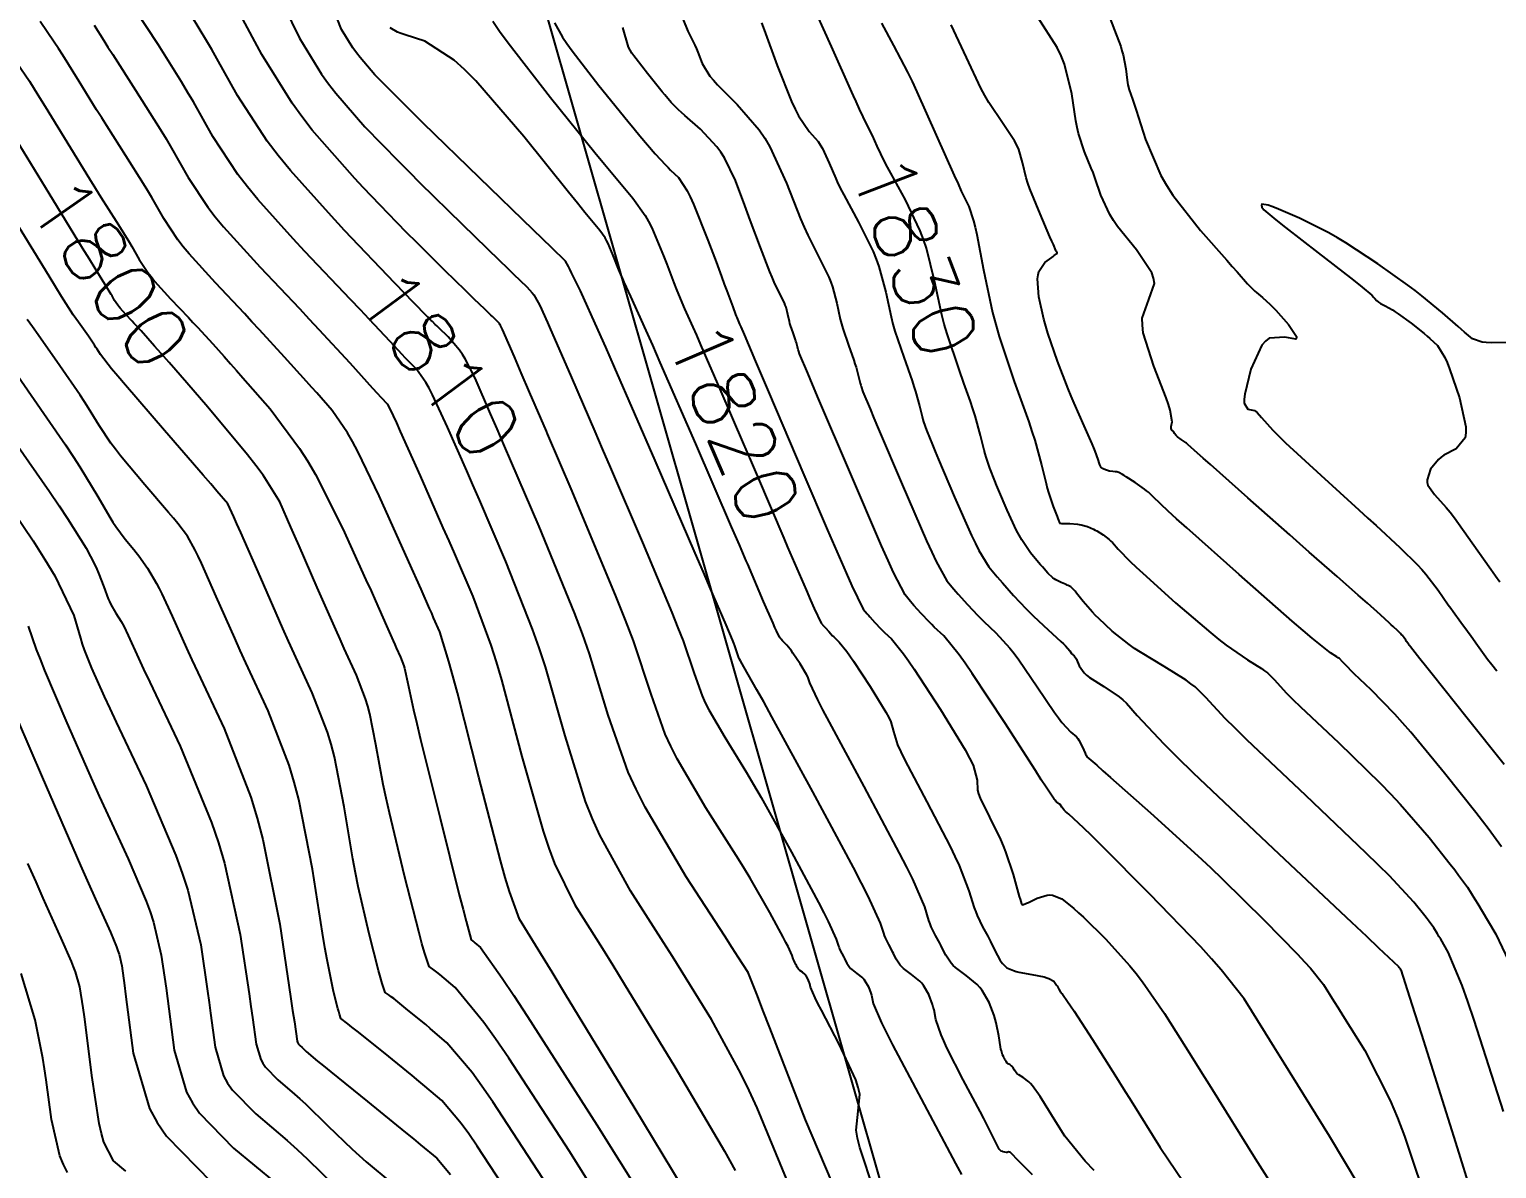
# Model space of a CAD drawing. Header units: metres. Extents: x 837117 to 838479, y 1189012 to 1191015.
# Drawn here: x 837875.6 to 837966.1, y 1189767.8 to 1189838.2 of the extents above; entities that cross this region are included whole.
import ezdxf

# ---------------------------------------------------------------- set-up
doc = ezdxf.new("R2010")
doc.units = ezdxf.units.M
doc.header["$LTSCALE"] = 0.3
for name, color, linetype in [('COTAS 10', 1, 'Continuous'), ('COTAS INT', 252, 'Continuous'), ('VIA1', 50, 'Continuous')]:
    doc.layers.add(name, color=color, linetype=linetype)
doc.styles.get("Standard").update_dxf_attribs({"font": 'simplex.shx'})

msp = doc.modelspace()

# ---------------------------------------------------------------- linework, layer by layer
at = {"layer": 'COTAS 10'}
for points in [[(837966.562, 1189771.339), (837964.743, 1189776.976), (837964.349, 1189778.131), (837964.003, 1189779.111), (837963.148, 1189781.185), (837962.679, 1189781.979), (837962.575, 1189782.152), (837962.484, 1189782.304), (837962.248, 1189782.684), (837961.962, 1189783.078), (837961.838, 1189783.239), (837961.696, 1189783.422), (837961.021, 1189784.274), (837959.512, 1189785.888), (837958.844, 1189786.553), (837958.067, 1189787.312), (837954.356, 1189790.84), (837950.719, 1189794.29), (837949.989, 1189794.999), (837949.379, 1189795.602), (837948.177, 1189796.893), (837947.529, 1189797.55), (837947.268, 1189797.753), (837946.972, 1189797.966), (837945.607, 1189798.811), (837944.147, 1189799.697), (837943.79, 1189799.936), (837943.453, 1189800.172), (837942.409, 1189800.999), (837941.581, 1189801.771), (837941.381, 1189801.973), (837941.193, 1189802.169), (837940.621, 1189802.832), (837940.204, 1189803.352), (837940.115, 1189803.458), (837940.037, 1189803.547), (837939.848, 1189803.731), (837939.687, 1189803.818), (837939.627, 1189803.845), (837939.559, 1189803.874), (837939.259, 1189803.992), (837938.924, 1189804.159), (837938.835, 1189804.219), (837938.747, 1189804.285), (837938.442, 1189804.574), (837938.099, 1189804.966), (837937.987, 1189805.098), (837937.867, 1189805.24), (837937.375, 1189805.835), (837936.823, 1189806.641), (837936.666, 1189806.916), (837936.507, 1189807.213), (837935.92, 1189808.473), (837935.393, 1189809.725), (837935.273, 1189810.017), (837935.163, 1189810.285), (837934.858, 1189811.055), (837934.628, 1189811.74), (837934.565, 1189811.954), (837934.504, 1189812.179), (837934.286, 1189813.08), (837933.952, 1189814.295), (837933.817, 1189814.719), (837933.664, 1189815.18), (837933.259, 1189816.312), (837932.955, 1189817.159), (837932.219, 1189819.35), (837932.048, 1189819.945), (837931.891, 1189820.534), (837931.444, 1189822.62), (837930.954, 1189824.637), (837930.769, 1189825.183), (837930.564, 1189825.723), (837929.649, 1189827.629), (837928.741, 1189829.276), (837928.54, 1189829.653), (837928.361, 1189829.996), (837927.899, 1189830.947), (837927.607, 1189831.596), (837927.536, 1189831.747), (837927.468, 1189831.887), (837927.258, 1189832.288), (837926.814, 1189833.222), (837926.599, 1189833.697), (837926.443, 1189834.047), (837926.344, 1189834.266), (837925.092, 1189837.101), (837923.699, 1189840.153)], [(837925.94, 1189765.022), (837923.477, 1189770.816), (837921.278, 1189776.51), (837920.855, 1189777.603), (837920.512, 1189778.486), (837919.943, 1189779.927), (837919.33, 1189780.877), (837918.958, 1189781.449), (837918.5, 1189782.156), (837916.116, 1189785.829), (837913.58, 1189790.129), (837913.026, 1189791.231), (837912.536, 1189792.295), (837911.299, 1189795.819), (837910.148, 1189799.597), (837909.712, 1189800.822), (837909.225, 1189802.123), (837907.043, 1189807.468), (837905.299, 1189811.518), (837904.907, 1189812.428), (837904.45, 1189813.488), (837904.05, 1189814.411), (837903.091, 1189816.611), (837902.484, 1189817.801), (837902.307, 1189818.087), (837902.125, 1189818.354), (837901.436, 1189819.164), (837900.85, 1189819.727), (837900.733, 1189819.839), (837900.637, 1189819.932), (837900.453, 1189820.108), (837900.373, 1189820.185), (837900.342, 1189820.214), (837900.307, 1189820.248), (837900.15, 1189820.4), (837899.256, 1189821.324), (837898.757, 1189821.844), (837898.148, 1189822.479), (837895.041, 1189825.725), (837894.049, 1189826.829), (837891.702, 1189829.434), (837890.947, 1189830.36), (837890.266, 1189831.242), (837888.42, 1189834.065), (837887.156, 1189836.362), (837886.842, 1189836.913), (837886.543, 1189837.428), (837885.596, 1189838.979)], [(837904.183, 1189838.651), (837904.608, 1189838.038), (837905.124, 1189837.328), (837907.747, 1189833.95), (837910.484, 1189830.553), (837911.072, 1189829.831), (837911.587, 1189829.204), (837912.836, 1189827.728), (837913.593, 1189826.66), (837913.799, 1189826.291), (837914.003, 1189825.889), (837914.724, 1189824.17), (837914.917, 1189823.659), (837915.354, 1189822.496), (837915.5, 1189822.123), (837915.634, 1189821.788), (837916.015, 1189820.905), (837916.533, 1189819.761), (837916.754, 1189819.262), (837917.007, 1189818.684), (837918.2, 1189815.939), (837919.662, 1189812.545), (837920.085, 1189811.558), (837920.516, 1189810.551), (837922.14, 1189806.744), (837922.38, 1189806.187), (837923.515, 1189803.542), (837923.789, 1189802.916), (837924.017, 1189802.404), (837924.457, 1189801.497), (837924.612, 1189801.312), (837924.66, 1189801.256), (837924.712, 1189801.197), (837924.917, 1189800.966), (837925.151, 1189800.718), (837925.22, 1189800.648), (837925.291, 1189800.579), (837925.562, 1189800.326), (837926.028, 1189799.748), (837926.221, 1189799.474), (837926.443, 1189799.151), (837927.478, 1189797.571), (837928.439, 1189795.989), (837928.614, 1189795.664), (837928.75, 1189795.388), (837928.911, 1189794.801), (837929.167, 1189793.973), (837929.363, 1189793.545), (837929.612, 1189793.031), (837930.965, 1189790.458), (837932.4, 1189787.71), (837932.702, 1189787.086), (837932.963, 1189786.52), (837933.562, 1189784.971), (837933.892, 1189783.923), (837933.984, 1189783.673), (837934.075, 1189783.441), (837934.406, 1189782.751), (837934.728, 1189782.169), (837934.814, 1189782.005), (837934.898, 1189781.84), (837935.191, 1189781.234), (837935.474, 1189780.704), (837935.553, 1189780.587), (837935.631, 1189780.483), (837935.916, 1189780.215), (837936.324, 1189780.039), (837936.481, 1189779.993), (837936.657, 1189779.949), (837937.449, 1189779.797), (837938.214, 1189779.646), (837938.373, 1189779.602), (837938.508, 1189779.557), (837938.803, 1189779.385), (837938.938, 1189779.201), (837938.973, 1189779.148), (837939.006, 1189779.094), (837939.117, 1189778.89), (837939.212, 1189778.716), (837939.236, 1189778.681), (837939.259, 1189778.65), (837939.334, 1189778.586), (837939.659, 1189778.139), (837939.84, 1189777.867), (837940.061, 1189777.531), (837941.186, 1189775.784), (837942.668, 1189773.445), (837943.113, 1189772.736), (837943.573, 1189772.001), (837945.36, 1189769.122), (837947.311, 1189766.266)], [(837912.591, 1189762.986), (837908.932, 1189768.858), (837905.174, 1189774.632), (837904.358, 1189775.819), (837903.639, 1189776.828), (837901.855, 1189778.987), (837900.912, 1189779.792), (837900.723, 1189779.948), (837900.566, 1189780.075), (837900.258, 1189780.291), (837899.963, 1189781.164), (837899.813, 1189781.705), (837899.633, 1189782.376), (837898.738, 1189785.88), (837897.804, 1189789.773), (837897.599, 1189790.689), (837897.419, 1189791.535), (837896.963, 1189794.006), (837896.596, 1189795.888), (837896.471, 1189796.362), (837896.337, 1189796.816), (837895.768, 1189798.288), (837895.013, 1189799.933), (837894.76, 1189800.496), (837894.489, 1189801.106), (837893.353, 1189803.697), (837892.232, 1189806.268), (837891.97, 1189806.865), (837891.728, 1189807.412), (837891.032, 1189808.973), (837890.013, 1189810.622), (837889.568, 1189811.224), (837889.053, 1189811.89), (837886.606, 1189814.82), (837885.294, 1189816.328), (837884.205, 1189817.578), (837883.719, 1189818.135), (837883.31, 1189818.602), (837882.481, 1189819.544), (837882.14, 1189819.915), (837882.04, 1189820.022), (837881.937, 1189820.132), (837881.545, 1189820.545), (837881.19, 1189820.938), (837881.11, 1189821.036), (837881.039, 1189821.127), (837880.848, 1189821.417), (837880.686, 1189821.702), (837880.632, 1189821.792), (837880.575, 1189821.886), (837880.336, 1189822.265), (837879.636, 1189823.394), (837879.288, 1189823.962), (837878.872, 1189824.641), (837876.815, 1189828.013), (837874.779, 1189831.346)], [(837967.207, 1189818.826), (837965.792, 1189818.8), (837965.493, 1189818.819), (837965.234, 1189818.849), (837964.636, 1189819.053), (837964.15, 1189819.466), (837963.962, 1189819.628), (837963.752, 1189819.811), (837962.799, 1189820.643), (837961.517, 1189821.697), (837961.098, 1189822.02), (837960.651, 1189822.356), (837958.808, 1189823.683), (837956.835, 1189824.974), (837956.306, 1189825.288), (837955.785, 1189825.583), (837953.967, 1189826.493), (837952.533, 1189827.105), (837952.255, 1189827.214), (837952.028, 1189827.295), (837951.637, 1189827.367), (837951.624, 1189827.25), (837951.635, 1189827.211), (837951.653, 1189827.171), (837951.774, 1189827.004), (837952.386, 1189826.488), (837952.714, 1189826.227), (837953.111, 1189825.915), (837955.118, 1189824.36), (837957.12, 1189822.81), (837957.513, 1189822.501), (837957.837, 1189822.243), (837958.427, 1189821.747), (837958.554, 1189821.601), (837958.586, 1189821.564), (837958.616, 1189821.528), (837958.713, 1189821.413), (837958.85, 1189821.3), (837958.905, 1189821.265), (837958.968, 1189821.229), (837959.259, 1189821.088), (837959.709, 1189820.831), (837959.873, 1189820.722), (837960.054, 1189820.597), (837960.849, 1189820.007), (837961.653, 1189819.371), (837961.839, 1189819.217), (837962.009, 1189819.072), (837962.492, 1189818.626), (837962.931, 1189817.898), (837963.074, 1189817.575), (837963.225, 1189817.199), (837963.846, 1189815.403), (837964.227, 1189813.619), (837964.228, 1189813.251), (837964.183, 1189812.937), (837963.64, 1189812.259), (837962.884, 1189811.869), (837962.705, 1189811.737), (837962.539, 1189811.595), (837962.049, 1189810.994), (837961.841, 1189810.348), (837961.853, 1189810.177), (837961.894, 1189810.01), (837962.297, 1189809.433), (837963.019, 1189808.638), (837963.263, 1189808.333), (837963.526, 1189807.991), (837964.633, 1189806.452), (837965.776, 1189804.818), (837966.061, 1189804.417), (837966.333, 1189804.039)], [(837872.183, 1189811.94), (837875.822, 1189806.57), (837876.549, 1189805.417), (837877.156, 1189804.407), (837878.335, 1189801.966), (837878.737, 1189800.554), (837878.853, 1189800.194), (837878.971, 1189799.847), (837879.415, 1189798.706), (837880.211, 1189796.953), (837880.55, 1189796.222), (837880.941, 1189795.383), (837882.785, 1189791.464), (837884.63, 1189787.147), (837885.021, 1189786.057), (837885.362, 1189785.013), (837886.162, 1189781.624), (837886.58, 1189778.776), (837886.679, 1189778.073), (837886.772, 1189777.406), (837887.048, 1189775.31), (837887.573, 1189773.55), (837887.822, 1189773.096), (837888.116, 1189772.657), (837889.554, 1189771.192), (837891.493, 1189769.544), (837892.104, 1189768.989), (837892.746, 1189768.391), (837895.33, 1189765.877)]]:
    msp.add_lwpolyline(points, dxfattribs=at)
at = {"layer": 'COTAS INT'}
for points in [[(837915.565, 1189839.66), (837916.228, 1189838.034), (837916.645, 1189837.169), (837916.745, 1189836.949), (837916.837, 1189836.738), (837917.114, 1189836.047), (837917.585, 1189835.271), (837917.8, 1189835.007), (837918.053, 1189834.721), (837919.272, 1189833.509), (837920.625, 1189831.944), (837920.962, 1189831.435), (837921.283, 1189830.893), (837922.306, 1189828.663), (837923.175, 1189826.463), (837923.399, 1189825.94), (837923.616, 1189825.454), (837924.338, 1189824.011), (837924.913, 1189822.856), (837925.037, 1189822.552), (837925.146, 1189822.255), (837925.413, 1189821.239), (837925.625, 1189820.253), (837925.699, 1189819.974), (837925.78, 1189819.693), (837926.128, 1189818.656), (837926.463, 1189817.72), (837926.535, 1189817.502), (837926.599, 1189817.302), (837926.757, 1189816.727), (837926.86, 1189816.301), (837926.889, 1189816.194), (837926.919, 1189816.093), (837927.027, 1189815.769), (837927.466, 1189814.714), (837927.703, 1189814.152), (837927.99, 1189813.473), (837929.446, 1189810.045), (837930.954, 1189806.582), (837931.274, 1189805.882), (837931.553, 1189805.293), (837932.208, 1189804.099), (837932.632, 1189803.594), (837932.766, 1189803.44), (837932.906, 1189803.279), (837933.469, 1189802.645), (837934.11, 1189801.966), (837934.299, 1189801.776), (837934.493, 1189801.586), (837935.235, 1189800.892), (837936.097, 1189799.955), (837936.367, 1189799.612), (837936.651, 1189799.232), (837937.788, 1189797.557), (837938.85, 1189795.965), (837939.086, 1189795.638), (837939.297, 1189795.361), (837939.849, 1189794.77), (837940.199, 1189794.464), (837940.281, 1189794.366), (837940.358, 1189794.262), (837940.584, 1189793.84), (837940.738, 1189793.469), (837940.769, 1189793.398), (837940.795, 1189793.341), (837940.847, 1189793.247), (837941.461, 1189792.713), (837941.84, 1189792.378), (837942.311, 1189791.962), (837944.767, 1189789.782), (837947.701, 1189787.118), (837948.472, 1189786.397), (837949.225, 1189785.682), (837951.797, 1189783.161), (837953.852, 1189781.044), (837954.279, 1189780.585), (837954.645, 1189780.18), (837955.457, 1189779.177), (837956.096, 1189778.161), (837956.353, 1189777.748), (837956.645, 1189777.277), (837957.991, 1189775.103), (837959.572, 1189772.009), (837960.012, 1189770.959), (837960.453, 1189769.825), (837962.057, 1189765.032)], [(837922.312, 1189767.192), (837920.5, 1189771.556), (837919.998, 1189772.646), (837919.496, 1189773.685), (837917.682, 1189777.012), (837915.811, 1189780.052), (837915.273, 1189780.91), (837914.727, 1189781.776), (837912.685, 1189784.96), (837910.789, 1189788.395), (837910.335, 1189789.418), (837909.912, 1189790.473), (837908.642, 1189794.543), (837907.433, 1189798.792), (837907.048, 1189799.961), (837906.643, 1189801.125), (837904.998, 1189805.3), (837903.36, 1189809.098), (837903.033, 1189809.853), (837902.958, 1189810.025), (837902.578, 1189810.898), (837901.393, 1189813.6), (837900.466, 1189815.577), (837900.249, 1189815.992), (837900.049, 1189816.351), (837899.471, 1189817.17), (837898.94, 1189817.703), (837898.769, 1189817.881), (837898.588, 1189818.072), (837897.852, 1189818.871), (837896.555, 1189820.263), (837896.022, 1189820.827), (837895.412, 1189821.47), (837892.581, 1189824.439), (837891.87, 1189825.227), (837889.688, 1189827.642), (837889.04, 1189828.432), (837888.458, 1189829.181), (837886.905, 1189831.535), (837885.706, 1189833.672), (837885.346, 1189834.283), (837884.974, 1189834.902), (837883.529, 1189837.211), (837882.092, 1189839.407)], [(837927.725, 1189766.442), (837926.832, 1189769.12), (837926.7, 1189769.69), (837926.618, 1189770.185), (837926.741, 1189771.352), (837926.834, 1189772.401), (837926.734, 1189772.822), (837926.58, 1189773.3), (837925.566, 1189775.494), (837924.459, 1189777.594), (837924.246, 1189778.012), (837924.072, 1189778.359), (837923.78, 1189779.021), (837923.74, 1189779.22), (837923.725, 1189779.275), (837923.708, 1189779.33), (837923.634, 1189779.528), (837923.529, 1189779.71), (837923.493, 1189779.756), (837923.453, 1189779.799), (837923.287, 1189779.934), (837923.125, 1189780.055), (837923.09, 1189780.088), (837923.058, 1189780.121), (837922.977, 1189780.242), (837922.92, 1189780.361), (837922.886, 1189780.425), (837922.823, 1189780.539), (837922.758, 1189780.674), (837922.741, 1189780.72), (837922.723, 1189780.769), (837922.658, 1189780.974), (837922.409, 1189781.521), (837922.274, 1189781.784), (837922.111, 1189782.097), (837921.288, 1189783.633), (837920.069, 1189785.752), (837919.657, 1189786.432), (837919.213, 1189787.153), (837917.341, 1189790.096), (837915.555, 1189793.121), (837915.165, 1189793.894), (837914.821, 1189794.639), (837913.956, 1189797.096), (837912.863, 1189800.402), (837912.375, 1189801.683), (837911.807, 1189803.122), (837909.087, 1189809.636), (837907.563, 1189813.182), (837907.492, 1189813.348), (837906.455, 1189815.758), (837905.942, 1189816.95), (837905.523, 1189817.924), (837904.79, 1189819.622), (837904.663, 1189819.871), (837904.626, 1189819.931), (837904.588, 1189819.987), (837904.443, 1189820.157), (837904.236, 1189820.356), (837904.158, 1189820.43), (837904.071, 1189820.513), (837903.685, 1189820.881), (837903.037, 1189821.504), (837902.786, 1189821.746), (837902.504, 1189822.019), (837901.225, 1189823.26), (837899.47, 1189825.005), (837898.888, 1189825.597), (837898.264, 1189826.236), (837897.238, 1189827.301), (837896.182, 1189828.396), (837895.662, 1189828.934), (837893.035, 1189831.937), (837892.395, 1189832.768), (837891.793, 1189833.598), (837889.934, 1189836.594), (837888.605, 1189839.053)], [(837891.284, 1189839.576), (837892.262, 1189837.613), (837893.621, 1189835.395), (837894.047, 1189834.798), (837894.493, 1189834.209), (837896.283, 1189832.143), (837898.379, 1189829.993), (837899.018, 1189829.35), (837899.683, 1189828.686), (837902.299, 1189826.119), (837904.604, 1189823.882)], [(837891.284, 1189839.576), (837892.262, 1189837.613), (837893.621, 1189835.395), (837894.047, 1189834.798), (837894.493, 1189834.209), (837896.283, 1189832.143), (837898.379, 1189829.993), (837899.018, 1189829.35), (837899.683, 1189828.686), (837902.299, 1189826.119), (837904.604, 1189823.882), (837905.074, 1189823.427), (837905.47, 1189823.044), (837906.291, 1189822.252), (837906.621, 1189821.875), (837906.708, 1189821.754), (837906.792, 1189821.625), (837907.082, 1189821.096), (837907.551, 1189820.063), (837907.748, 1189819.617), (837907.974, 1189819.1), (837909.037, 1189816.655), (837910.472, 1189813.33), (837910.933, 1189812.259), (837911.422, 1189811.123), (837913.421, 1189806.476), (837915.237, 1189802.148), (837915.611, 1189801.212), (837915.929, 1189800.391), (837916.612, 1189798.372), (837917.097, 1189796.995), (837917.29, 1189796.578), (837917.509, 1189796.145), (837918.51, 1189794.449), (837919.848, 1189792.268), (837920.28, 1189791.529), (837920.737, 1189790.731), (837922.608, 1189787.358), (837924.277, 1189784.248), (837924.607, 1189783.615), (837924.879, 1189783.08), (837925.384, 1189781.973), (837925.515, 1189781.557), (837925.551, 1189781.458), (837925.588, 1189781.366), (837925.719, 1189781.092), (837925.847, 1189780.861), (837925.881, 1189780.796), (837925.914, 1189780.73), (837926.031, 1189780.49), (837926.195, 1189780.246), (837926.259, 1189780.178), (837926.331, 1189780.111), (837926.657, 1189779.867), (837926.996, 1189779.592), (837927.075, 1189779.505), (837927.148, 1189779.413), (837927.361, 1189779.043), (837927.512, 1189778.643), (837927.546, 1189778.531), (837927.576, 1189778.42), (837927.658, 1189778.017), (837928.175, 1189776.813), (837928.481, 1189776.197), (837928.856, 1189775.458), (837930.799, 1189771.765), (837932.736, 1189768.138), (837933.108, 1189767.44)], [(837937.482, 1189767.436), (837936.542, 1189768.381), (837936.24, 1189768.713), (837936.177, 1189768.771), (837936.123, 1189768.815), (837936, 1189768.849), (837935.927, 1189768.807), (837935.904, 1189768.802), (837935.88, 1189768.801), (837935.783, 1189768.822), (837935.683, 1189768.859), (837935.658, 1189768.868), (837935.634, 1189768.875), (837935.553, 1189768.897), (837935.441, 1189769.022), (837935.397, 1189769.094), (837935.348, 1189769.183), (837935.123, 1189769.64), (837934.672, 1189770.545), (837934.48, 1189770.915), (837934.259, 1189771.338), (837933.219, 1189773.299), (837932.212, 1189775.269), (837932.013, 1189775.697), (837931.847, 1189776.074), (837931.535, 1189777.013), (837931.412, 1189777.62), (837931.366, 1189777.788), (837931.316, 1189777.955), (837931.089, 1189778.559), (837930.768, 1189779.116), (837930.657, 1189779.254), (837930.538, 1189779.385), (837930.028, 1189779.799), (837929.536, 1189780.167), (837929.428, 1189780.269), (837929.332, 1189780.371), (837929.084, 1189780.738), (837928.909, 1189781.1), (837928.859, 1189781.199), (837928.807, 1189781.297), (837928.615, 1189781.645), (837928.417, 1189782.058), (837928.362, 1189782.197), (837928.307, 1189782.346), (837928.11, 1189782.973), (837927.349, 1189784.64), (837926.939, 1189785.445), (837926.442, 1189786.399), (837923.929, 1189791.084), (837921.405, 1189795.71), (837920.902, 1189796.626), (837920.483, 1189797.383), (837919.679, 1189798.803), (837919.463, 1189799.168), (837919.416, 1189799.262), (837919.374, 1189799.352), (837919.269, 1189799.649), (837919.122, 1189800.084), (837919.053, 1189800.261), (837918.973, 1189800.463), (837918.581, 1189801.397), (837917.624, 1189803.617), (837917.186, 1189804.629), (837916.674, 1189805.815), (837914.202, 1189811.533), (837911.695, 1189817.305), (837911.16, 1189818.523), (837910.694, 1189819.578), (837909.589, 1189822.015), (837909.05, 1189823.125), (837908.942, 1189823.342), (837908.851, 1189823.52), (837908.671, 1189823.837), (837907.819, 1189824.664), (837906.67, 1189825.778), (837903.373, 1189828.978), (837899.897, 1189832.367), (837899.149, 1189833.103), (837898.494, 1189833.75), (837896.904, 1189835.353), (837895.992, 1189836.406), (837895.764, 1189836.706), (837895.547, 1189837.01), (837894.854, 1189838.141), (837894.362, 1189839.396)], [(837966.595, 1189792.764), (837964.323, 1189795.634), (837962.159, 1189798.34), (837961.74, 1189798.864), (837961.4, 1189799.291), (837960.825, 1189800.02), (837960.761, 1189800.114), (837960.743, 1189800.14), (837960.724, 1189800.165), (837960.655, 1189800.26), (837960.576, 1189800.367), (837960.551, 1189800.402), (837960.525, 1189800.438), (837960.421, 1189800.587), (837960.293, 1189800.752), (837960.251, 1189800.8), (837960.207, 1189800.848), (837960.027, 1189801.026), (837959.743, 1189801.287), (837959.634, 1189801.387), (837959.512, 1189801.498), (837958.96, 1189802), (837958.162, 1189802.716), (837957.885, 1189802.962), (837957.583, 1189803.228), (837956.288, 1189804.364), (837954.559, 1189805.883), (837953.983, 1189806.391), (837953.365, 1189806.937), (837950.781, 1189809.227), (837948.474, 1189811.277), (837948.03, 1189811.673), (837947.672, 1189811.993), (837947.082, 1189812.528), (837946.997, 1189812.603), (837946.956, 1189812.633), (837946.908, 1189812.668), (837946.673, 1189812.827), (837946.436, 1189812.999), (837946.387, 1189813.042), (837946.346, 1189813.082), (837946.255, 1189813.207), (837946.204, 1189813.305), (837946.187, 1189813.328), (837946.168, 1189813.349), (837946.09, 1189813.41), (837946.04, 1189813.517), (837946.038, 1189813.567), (837946.041, 1189813.625), (837946.1, 1189813.911), (837945.983, 1189814.648), (837945.876, 1189814.991), (837945.737, 1189815.396), (837944.968, 1189817.359), (837944.327, 1189819.424), (837944.27, 1189819.892), (837944.265, 1189820.315), (837944.679, 1189821.47), (837945.019, 1189822.464), (837944.966, 1189822.786), (837944.849, 1189823.128), (837943.9, 1189824.531), (837942.732, 1189825.984), (837942.479, 1189826.358), (837942.256, 1189826.72), (837941.703, 1189827.921), (837941.334, 1189829.013), (837941.227, 1189829.304), (837941.118, 1189829.591), (837940.708, 1189830.591), (837940.329, 1189831.728), (837940.239, 1189832.102), (837940.157, 1189832.502), (837939.915, 1189834.161), (837939.473, 1189836.003), (837939.263, 1189836.519), (837939.016, 1189837.037), (837937.809, 1189838.93)], [(837942.22, 1189838.957), (837942.55, 1189838.104), (837942.932, 1189837.089), (837943.013, 1189836.825), (837943.082, 1189836.569), (837943.242, 1189835.707), (837943.329, 1189835.016), (837943.352, 1189834.867), (837943.376, 1189834.737), (837943.462, 1189834.422), (837943.667, 1189833.833), (837943.767, 1189833.53), (837943.885, 1189833.166), (837944.467, 1189831.347), (837945.412, 1189829.138), (837945.76, 1189828.528), (837946.146, 1189827.919), (837947.848, 1189825.727), (837949.479, 1189823.893), (837949.819, 1189823.511), (837950.112, 1189823.182), (837950.766, 1189822.449), (837951.113, 1189822.088), (837951.212, 1189821.994), (837951.311, 1189821.903), (837951.679, 1189821.597), (837952.153, 1189821.167), (837952.319, 1189820.997), (837952.5, 1189820.806), (837953.281, 1189819.933), (837953.782, 1189819.194), (837953.786, 1189819.088), (837953.733, 1189819.023), (837953.056, 1189819.144), (837952.093, 1189819.084), (837951.859, 1189818.906), (837951.64, 1189818.658), (837950.967, 1189817.179), (837950.586, 1189815.62), (837950.551, 1189815.322), (837950.547, 1189815.082), (837950.786, 1189814.696), (837951.181, 1189814.613), (837951.275, 1189814.563), (837951.363, 1189814.502), (837951.625, 1189814.187), (837952.318, 1189813.404), (837952.678, 1189813.048), (837953.11, 1189812.631), (837955.278, 1189810.624), (837957.634, 1189808.479), (837958.185, 1189807.975), (837958.693, 1189807.51), (837960.16, 1189806.158), (837961.242, 1189805.087), (837961.507, 1189804.799), (837961.756, 1189804.514), (837962.527, 1189803.519), (837963.151, 1189802.628), (837963.306, 1189802.409), (837963.454, 1189802.203), (837963.928, 1189801.558), (837964.344, 1189800.993), (837964.566, 1189800.681), (837964.952, 1189800.122), (837965.578, 1189799.27), (837965.84, 1189798.93), (837966.139, 1189798.546)], [(837917.09, 1189764.701), (837912.904, 1189771.6), (837908.679, 1189778.558), (837907.84, 1189779.937), (837907.144, 1189781.078), (837905.824, 1189783.221), (837905.207, 1189784.927), (837904.954, 1189785.792), (837904.666, 1189786.828), (837903.328, 1189791.989), (837902.003, 1189797.183), (837901.722, 1189798.239), (837901.478, 1189799.129), (837900.91, 1189800.965), (837900.535, 1189801.828), (837900.414, 1189802.105), (837900.286, 1189802.399), (837899.757, 1189803.597), (837899.009, 1189805.272), (837898.742, 1189805.867), (837898.449, 1189806.519), (837897.172, 1189809.344), (837895.848, 1189812.097), (837895.525, 1189812.704), (837895.221, 1189813.243), (837894.278, 1189814.626), (837893.329, 1189815.703), (837893.021, 1189816.05), (837892.692, 1189816.417), (837891.339, 1189817.914), (837889.782, 1189819.61), (837889.324, 1189820.102), (837888.855, 1189820.603), (837887.063, 1189822.492), (837885.439, 1189824.29), (837885.075, 1189824.734), (837884.748, 1189825.154), (837883.877, 1189826.476), (837883.135, 1189827.781), (837882.89, 1189828.191), (837882.628, 1189828.622), (837881.537, 1189830.352), (837880.363, 1189832.192), (837880.048, 1189832.692), (837879.738, 1189833.187), (837878.656, 1189834.942), (837877.646, 1189836.558), (837877.381, 1189836.966), (837877.123, 1189837.357), (837876.244, 1189838.628)], [(837879.577, 1189838.406), (837880.171, 1189837.46), (837880.428, 1189837.056), (837880.726, 1189836.591), (837882.137, 1189834.396), (837883.654, 1189831.989), (837884.019, 1189831.39), (837884.36, 1189830.821), (837885.391, 1189829.006), (837886.603, 1189827.168), (837887.057, 1189826.583), (837887.564, 1189825.966), (837889.822, 1189823.465), (837892.25, 1189820.908), (837892.862, 1189820.256), (837893.449, 1189819.627), (837895.354, 1189817.557), (837896.766, 1189816.003), (837897.043, 1189815.7), (837897.27, 1189815.452), (837897.676, 1189815.014), (837898.036, 1189814.287), (837898.233, 1189813.857), (837898.473, 1189813.328), (837899.694, 1189810.589), (837901.106, 1189807.385), (837901.466, 1189806.563), (837901.813, 1189805.768), (837902.954, 1189803.132), (837904.06, 1189800.127), (837904.385, 1189799.1), (837904.718, 1189797.988), (837905.985, 1189793.266), (837907.289, 1189788.65), (837907.645, 1189787.605), (837907.998, 1189786.661), (837909.254, 1189784.091), (837910.955, 1189781.395), (837911.588, 1189780.371), (837912.292, 1189779.228), (837915.42, 1189774.097), (837918.48, 1189768.884), (837919.142, 1189767.689)], [(837941.292, 1189767.69), (837940.746, 1189768.267), (837939.493, 1189769.81), (837938.837, 1189770.867), (837938.668, 1189771.137), (837938.505, 1189771.398), (837937.961, 1189772.256), (837937.491, 1189772.922), (837937.374, 1189773.06), (837937.263, 1189773.179), (837936.911, 1189773.443), (837936.638, 1189773.594), (837936.577, 1189773.641), (837936.522, 1189773.691), (837936.376, 1189773.89), (837936.267, 1189774.073), (837936.236, 1189774.113), (837936.204, 1189774.147), (837936.085, 1189774.232), (837935.976, 1189774.293), (837935.95, 1189774.312), (837935.927, 1189774.333), (837935.858, 1189774.418), (837935.807, 1189774.505), (837935.795, 1189774.527), (837935.784, 1189774.548), (837935.75, 1189774.615), (837935.716, 1189774.686), (837935.704, 1189774.709), (837935.692, 1189774.733), (837935.639, 1189774.833), (837935.569, 1189775.08), (837935.545, 1189775.197), (837935.519, 1189775.335), (837935.412, 1189776.01), (837935.248, 1189776.82), (837935.187, 1189777.044), (837935.119, 1189777.268), (837934.816, 1189778.075), (837934.387, 1189778.819), (837934.239, 1189779.004), (837934.08, 1189779.179), (837933.399, 1189779.732), (837932.742, 1189780.223), (837932.597, 1189780.359), (837932.468, 1189780.495), (837932.137, 1189780.986), (837931.904, 1189781.47), (837931.836, 1189781.602), (837931.768, 1189781.733), (837931.511, 1189782.198), (837931.246, 1189782.75), (837931.173, 1189782.935), (837931.1, 1189783.134), (837930.836, 1189783.972), (837930.103, 1189785.679), (837929.733, 1189786.426), (837929.292, 1189787.293), (837927.097, 1189791.415), (837924.961, 1189795.378), (837924.557, 1189796.143), (837924.234, 1189796.765), (837923.745, 1189797.815), (837923.677, 1189798.062), (837923.62, 1189798.178), (837923.547, 1189798.314), (837923.143, 1189798.979), (837922.708, 1189799.643), (837922.615, 1189799.779), (837922.533, 1189799.894), (837922.338, 1189800.137), (837922.224, 1189800.243), (837922.165, 1189800.302), (837922.067, 1189800.406), (837921.98, 1189800.503), (837921.959, 1189800.528), (837921.938, 1189800.552), (837921.873, 1189800.629), (837921.688, 1189801.01), (837921.592, 1189801.226), (837921.477, 1189801.489), (837920.899, 1189802.834), (837919.914, 1189805.134), (837919.828, 1189805.334), (837919.401, 1189806.325), (837918.918, 1189807.445), (837916.706, 1189812.568), (837914.523, 1189817.592), (837914.059, 1189818.65), (837913.656, 1189819.563), (837912.708, 1189821.657), (837912.299, 1189822.541), (837912.204, 1189822.745), (837912.082, 1189823.025), (837911.967, 1189823.295), (837911.611, 1189824.193), (837911.299, 1189824.938), (837911.21, 1189825.112), (837911.121, 1189825.272), (837910.793, 1189825.735), (837909.871, 1189826.85), (837909.407, 1189827.422), (837908.853, 1189828.108), (837906.102, 1189831.534), (837903.131, 1189834.973), (837902.439, 1189835.666), (837901.804, 1189836.248), (837899.983, 1189837.415), (837898.774, 1189837.806), (837898.524, 1189837.899), (837898.311, 1189837.985), (837897.852, 1189838.241)], [(837907.986, 1189838.553), (837908.479, 1189837.665), (837908.748, 1189837.277), (837909.075, 1189836.827), (837910.737, 1189834.686), (837912.509, 1189832.491), (837912.906, 1189832.007), (837913.263, 1189831.576), (837914.21, 1189830.466), (837914.845, 1189829.78), (837915.003, 1189829.617), (837915.154, 1189829.465), (837915.639, 1189829.013), (837916.183, 1189828.189), (837916.372, 1189827.804), (837916.578, 1189827.35), (837917.457, 1189825.142), (837917.961, 1189823.79), (837918.293, 1189822.895), (837918.47, 1189822.417), (837918.625, 1189822.002), (837918.988, 1189821.022), (837919.167, 1189820.54), (837919.206, 1189820.439), (837919.24, 1189820.352), (837919.322, 1189820.154), (837919.41, 1189819.959), (837919.448, 1189819.874), (837919.491, 1189819.776), (837919.694, 1189819.309), (837920.405, 1189817.644), (837920.769, 1189816.791), (837921.204, 1189815.767), (837923.38, 1189810.653), (837924.846, 1189807.241), (837925.552, 1189805.595), (837925.985, 1189804.607), (837926.346, 1189803.798), (837927.04, 1189802.364), (837927.285, 1189802.073), (837927.362, 1189801.984), (837927.443, 1189801.891), (837927.768, 1189801.526), (837928.138, 1189801.134), (837928.247, 1189801.024), (837928.358, 1189800.914), (837928.786, 1189800.514), (837929.522, 1189799.602), (837929.828, 1189799.169), (837930.178, 1189798.658), (837931.814, 1189796.163), (837933.331, 1189793.664), (837933.608, 1189793.15), (837933.822, 1189792.715), (837934.076, 1189791.787), (837934.1, 1189791.18), (837934.168, 1189790.947), (837934.264, 1189790.685), (837934.832, 1189789.502), (837935.509, 1189788.127), (837935.672, 1189787.745), (837935.824, 1189787.362), (837936.288, 1189785.97), (837936.609, 1189784.842), (837936.672, 1189784.624), (837936.723, 1189784.448), (837936.812, 1189784.155), (837936.831, 1189784.133), (837936.838, 1189784.127), (837936.846, 1189784.122), (837936.882, 1189784.106), (837937.043, 1189784.159), (837937.13, 1189784.197), (837937.235, 1189784.246), (837937.768, 1189784.509), (837938.4, 1189784.703), (837938.568, 1189784.708), (837938.733, 1189784.693), (837939.304, 1189784.464), (837940.051, 1189783.864), (837940.327, 1189783.615), (837940.633, 1189783.33), (837941.99, 1189781.999), (837943.493, 1189780.341), (837943.892, 1189779.85), (837944.284, 1189779.344), (837945.634, 1189777.399), (837947.284, 1189774.785), (837947.863, 1189773.857), (837948.496, 1189772.841), (837951.227, 1189768.433), (837953.875, 1189764.265)], [(837958.533, 1189765.277), (837955.82, 1189769.808), (837953.019, 1189774.334), (837952.411, 1189775.312), (837951.875, 1189776.172), (837950.546, 1189778.288), (837949.134, 1189780.096), (837948.546, 1189780.761), (837947.873, 1189781.498), (837944.735, 1189784.757), (837941.72, 1189787.781), (837941.126, 1189788.37), (837940.637, 1189788.853), (837939.737, 1189789.699), (837939.536, 1189789.854), (837939.487, 1189789.9), (837939.441, 1189789.947), (837939.3, 1189790.13), (837939.189, 1189790.287), (837939.161, 1189790.319), (837939.136, 1189790.345), (837939.056, 1189790.395), (837938.995, 1189790.419), (837938.981, 1189790.43), (837938.968, 1189790.441), (837938.934, 1189790.495), (837938.903, 1189790.553), (837938.892, 1189790.568), (837938.881, 1189790.581), (837938.833, 1189790.623), (837938.331, 1189791.369), (837938.034, 1189791.825), (837937.669, 1189792.39), (837935.777, 1189795.335), (837933.776, 1189798.381), (837933.342, 1189799.01), (837932.959, 1189799.545), (837932.01, 1189800.703), (837931.426, 1189801.25), (837931.273, 1189801.4), (837931.124, 1189801.55), (837930.619, 1189802.086), (837930.174, 1189802.585), (837930.064, 1189802.712), (837929.959, 1189802.834), (837929.624, 1189803.232), (837928.918, 1189804.619), (837928.579, 1189805.365), (837928.177, 1189806.267), (837926.208, 1189810.83), (837924.288, 1189815.347), (837923.918, 1189816.22), (837923.617, 1189816.929), (837923.112, 1189818.126), (837923.064, 1189818.27), (837923.051, 1189818.315), (837923.038, 1189818.362), (837922.993, 1189818.55), (837922.923, 1189818.805), (837922.895, 1189818.894), (837922.862, 1189818.99), (837922.714, 1189819.405), (837922.56, 1189819.864), (837922.524, 1189819.988), (837922.491, 1189820.112), (837922.397, 1189820.549), (837922.279, 1189820.999), (837922.231, 1189821.13), (837922.176, 1189821.265), (837921.921, 1189821.776), (837921.553, 1189822.545), (837921.426, 1189822.842), (837921.289, 1189823.176), (837920.704, 1189824.683), (837920.068, 1189826.38), (837919.899, 1189826.832), (837919.733, 1189827.278), (837919.156, 1189828.824), (837918.486, 1189830.221), (837918.261, 1189830.571), (837918.019, 1189830.906), (837917.002, 1189831.985), (837916.038, 1189832.833), (837915.829, 1189833.023), (837915.645, 1189833.192), (837915.193, 1189833.642), (837914.793, 1189834.11), (837914.643, 1189834.292), (837914.475, 1189834.496), (837913.727, 1189835.422), (837913.026, 1189836.326), (837912.888, 1189836.516), (837912.774, 1189836.68), (837912.566, 1189837.054), (837912.216, 1189838.27)], [(837920.768, 1189838.559), (837920.932, 1189838.116), (837921.73, 1189835.93), (837922.618, 1189833.696), (837922.839, 1189833.223), (837923.048, 1189832.813), (837923.711, 1189831.855), (837924.259, 1189831.221), (837924.395, 1189831.015), (837924.525, 1189830.796), (837924.939, 1189829.893), (837925.352, 1189828.943), (837925.443, 1189828.732), (837925.63, 1189828.35), (837925.837, 1189827.941), (837926.754, 1189826.245), (837927.65, 1189824.447), (837927.844, 1189823.973), (837928.013, 1189823.511), (837928.429, 1189821.93), (837928.758, 1189820.394), (837928.873, 1189819.959), (837928.999, 1189819.521), (837929.184, 1189818.973), (837929.541, 1189817.908), (837930.063, 1189816.45), (837930.176, 1189816.11), (837930.276, 1189815.798), (837930.522, 1189814.903), (837930.682, 1189814.24), (837930.727, 1189814.074), (837930.773, 1189813.917), (837930.942, 1189813.412), (837931.314, 1189812.5), (837931.488, 1189812.085), (837931.692, 1189811.599), (837932.683, 1189809.259), (837933.731, 1189806.898), (837933.97, 1189806.399), (837934.188, 1189805.967), (837934.791, 1189804.967), (837935.306, 1189804.355), (837935.467, 1189804.168), (837935.637, 1189803.973), (837936.32, 1189803.205), (837937.097, 1189802.382), (837937.325, 1189802.152), (837937.56, 1189801.921), (837938.459, 1189801.081), (837939.235, 1189800.366), (837939.393, 1189800.215), (837939.526, 1189800.083), (837939.799, 1189799.778), (837939.907, 1189799.625), (837939.936, 1189799.59), (837939.965, 1189799.558), (837940.064, 1189799.471), (837940.168, 1189799.338), (837940.2, 1189799.277), (837940.233, 1189799.206), (837940.363, 1189798.865), (837940.681, 1189798.42), (837940.832, 1189798.284), (837941.011, 1189798.142), (837941.885, 1189797.58), (837942.843, 1189796.941), (837943.075, 1189796.749), (837943.292, 1189796.551), (837943.955, 1189795.784), (837945.586, 1189794.032), (837946.413, 1189793.214), (837947.404, 1189792.251), (837952.34, 1189787.569), (837957.175, 1189783.032), (837958.103, 1189782.16), (837958.852, 1189781.455), (837960.071, 1189780.298), (837960.118, 1189780.239), (837960.128, 1189780.226), (837960.137, 1189780.215), (837960.157, 1189780.187), (837960.173, 1189780.161), (837960.18, 1189780.15), (837960.187, 1189780.138), (837960.22, 1189780.083), (837960.759, 1189778.409), (837961.086, 1189777.376), (837961.49, 1189776.097), (837963.59, 1189769.423), (837965.699, 1189762.666)], [(837928.162, 1189838.54), (837928.909, 1189837.158), (837929.776, 1189835.502), (837930.054, 1189834.927), (837930.349, 1189834.302), (837931.553, 1189831.627), (837932.66, 1189829.123), (837932.893, 1189828.605), (837933.095, 1189828.164), (837933.559, 1189827.207), (837933.854, 1189826.33), (837933.949, 1189825.94), (837934.05, 1189825.486), (837934.46, 1189823.311), (837935.025, 1189820.675), (837935.223, 1189819.93), (837935.439, 1189819.179), (837936.369, 1189816.41), (837937.264, 1189813.91), (837937.458, 1189813.327), (837937.629, 1189812.792), (837938.051, 1189811.256), (837938.326, 1189810.118), (837938.403, 1189809.834), (837938.482, 1189809.564), (837938.773, 1189808.698), (837939.011, 1189808.07), (837939.058, 1189807.949), (837939.095, 1189807.851), (837939.158, 1189807.688), (837939.164, 1189807.675), (837939.166, 1189807.672), (837939.167, 1189807.669), (837939.174, 1189807.659), (837939.275, 1189807.65), (837939.335, 1189807.647), (837939.41, 1189807.644), (837939.799, 1189807.635), (837940.258, 1189807.6), (837940.377, 1189807.582), (837940.492, 1189807.56), (837940.878, 1189807.45), (837941.247, 1189807.291), (837941.351, 1189807.239), (837941.456, 1189807.182), (837941.842, 1189806.948), (837942.223, 1189806.656), (837942.325, 1189806.562), (837942.426, 1189806.464), (837942.775, 1189806.064), (837943.525, 1189805.291), (837943.878, 1189804.957), (837944.295, 1189804.571), (837946.323, 1189802.744), (837948.486, 1189800.888), (837948.987, 1189800.484), (837949.445, 1189800.128), (837950.748, 1189799.235), (837951.625, 1189798.692), (837951.815, 1189798.556), (837951.983, 1189798.425), (837952.4, 1189798.003), (837953.172, 1189797.173), (837953.564, 1189796.785), (837954.033, 1189796.329), (837956.371, 1189794.112), (837958.959, 1189791.592), (837959.586, 1189790.945), (837960.173, 1189790.32), (837961.971, 1189788.249), (837963.273, 1189786.606), (837963.548, 1189786.252), (837963.786, 1189785.941), (837964.338, 1189785.181), (837964.794, 1189784.447), (837964.971, 1189784.153), (837965.171, 1189783.82), (837966.076, 1189782.287), (837967.246, 1189779.812)], [(837966.429, 1189787.677), (837965.611, 1189788.804), (837965.258, 1189789.264), (837964.85, 1189789.79), (837962.921, 1189792.224), (837960.834, 1189794.753), (837960.327, 1189795.337), (837959.851, 1189795.872), (837958.387, 1189797.383), (837957.348, 1189798.369), (837957.14, 1189798.571), (837956.965, 1189798.744), (837956.622, 1189799.112), (837956.437, 1189799.3), (837956.362, 1189799.358), (837956.278, 1189799.419), (837955.888, 1189799.66), (837954.744, 1189800.558), (837954.184, 1189801.033), (837953.519, 1189801.605), (837950.237, 1189804.49), (837947.008, 1189807.37), (837946.376, 1189807.941), (837945.857, 1189808.412), (837944.929, 1189809.296), (837944.647, 1189809.576), (837944.535, 1189809.667), (837944.41, 1189809.764), (837943.836, 1189810.166), (837943.274, 1189810.529), (837943.156, 1189810.602), (837943.054, 1189810.664), (837942.821, 1189810.788), (837942.685, 1189810.826), (837942.644, 1189810.834), (837942.602, 1189810.84), (837942.438, 1189810.852), (837942.266, 1189810.869), (837942.219, 1189810.878), (837942.171, 1189810.89), (837942, 1189810.947), (837941.852, 1189811.015), (837941.82, 1189811.033), (837941.792, 1189811.051), (837941.719, 1189811.111), (837941.663, 1189811.22), (837941.646, 1189811.268), (837941.627, 1189811.324), (837941.549, 1189811.591), (837941.363, 1189812.102), (837941.275, 1189812.313), (837941.173, 1189812.553), (837940.671, 1189813.669), (837940.053, 1189815.081), (837939.877, 1189815.507), (837939.698, 1189815.948), (837939.034, 1189817.672), (837938.444, 1189819.39), (837938.312, 1189819.828), (837938.194, 1189820.251), (837937.883, 1189821.641), (837937.805, 1189822.748), (837937.835, 1189822.991), (837937.887, 1189823.206), (837938.258, 1189823.756), (837938.682, 1189824.064), (837938.767, 1189824.128), (837938.837, 1189824.182), (837938.976, 1189824.297), (837939.007, 1189824.347), (837939.01, 1189824.36), (837939.01, 1189824.372), (837938.993, 1189824.413), (837938.964, 1189824.448), (837938.958, 1189824.458), (837938.953, 1189824.466), (837938.939, 1189824.496), (837938.783, 1189824.859), (837938.687, 1189825.079), (837938.569, 1189825.35), (837937.954, 1189826.759), (837937.326, 1189828.307), (837937.199, 1189828.665), (837937.093, 1189828.994), (837936.879, 1189829.927), (837936.646, 1189830.742), (837936.527, 1189830.996), (837936.384, 1189831.261), (837935.672, 1189832.321), (837934.798, 1189833.641), (837934.554, 1189834.07), (837934.309, 1189834.528), (837933.413, 1189836.41), (837932.478, 1189838.438)], [(837874.84, 1189836.068), (837875.584, 1189834.947), (837875.879, 1189834.483), (837876.212, 1189833.952), (837876.555, 1189833.396), (837877.735, 1189831.477), (837879.305, 1189828.914), (837879.668, 1189828.327), (837879.999, 1189827.793), (837880.936, 1189826.308), (837881.601, 1189825.254), (837881.761, 1189824.991), (837881.911, 1189824.742), (837882.362, 1189823.946), (837882.893, 1189823.141), (837883.093, 1189822.885), (837883.314, 1189822.614), (837884.304, 1189821.519), (837885.396, 1189820.367), (837885.682, 1189820.062), (837885.961, 1189819.762), (837886.91, 1189818.729), (837887.613, 1189817.944), (837888.001, 1189817.509), (837888.37, 1189817.092), (837888.767, 1189816.641), (837890.442, 1189814.723), (837892.265, 1189812.283), (837892.755, 1189811.503), (837893.24, 1189810.677), (837894.938, 1189807.313), (837896.359, 1189804.167), (837896.668, 1189803.478), (837896.942, 1189802.867), (837897.628, 1189801.32), (837898.033, 1189800.395), (837898.13, 1189800.177), (837898.22, 1189799.976), (837898.49, 1189799.389), (837898.692, 1189798.864), (837898.74, 1189798.702), (837898.785, 1189798.532), (837898.916, 1189797.861), (837899.29, 1189796.133), (837899.488, 1189795.297), (837899.727, 1189794.307), (837900.93, 1189789.442), (837902.119, 1189784.716), (837902.349, 1189783.813), (837902.536, 1189783.087), (837902.853, 1189781.929), (837902.962, 1189781.852), (837903.018, 1189781.807), (837903.085, 1189781.752), (837903.42, 1189781.466), (837904.768, 1189779.571), (837905.474, 1189778.501), (837906.324, 1189777.195), (837910.596, 1189770.508), (837914.851, 1189763.742)], [(837907.269, 1189767.209), (837904.186, 1189771.928), (837903.506, 1189772.908), (837902.903, 1189773.745), (837901.351, 1189775.588), (837900.32, 1189776.471), (837900.044, 1189776.704), (837899.772, 1189776.931), (837898.823, 1189777.708), (837898.067, 1189778.31), (837897.916, 1189778.427), (837897.79, 1189778.521), (837897.548, 1189778.683), (837897.347, 1189779.252), (837897.248, 1189779.604), (837897.13, 1189780.041), (837896.546, 1189782.318), (837895.88, 1189785.239), (837895.71, 1189786.081), (837895.547, 1189786.937), (837895.009, 1189790.151), (837894.406, 1189793.243), (837894.202, 1189794.022), (837893.981, 1189794.769), (837893.047, 1189797.188), (837891.922, 1189799.622), (837891.581, 1189800.378), (837891.226, 1189801.169), (837889.839, 1189804.324), (837888.636, 1189807.078), (837888.397, 1189807.617), (837888.199, 1189808.059), (837887.826, 1189808.848), (837887.162, 1189809.641), (837886.781, 1189810.085), (837886.315, 1189810.627), (837883.919, 1189813.395), (837881.516, 1189816.182), (837881.046, 1189816.737), (837880.659, 1189817.197), (837879.967, 1189818.071), (837879.767, 1189818.402), (837879.691, 1189818.519), (837879.606, 1189818.647), (837879.225, 1189819.201), (837878.815, 1189819.786), (837878.712, 1189819.934), (837878.613, 1189820.075), (837878.292, 1189820.535), (837877.57, 1189821.668), (837877.218, 1189822.235), (837876.8, 1189822.911), (837874.741, 1189826.267)], [(837905.605, 1189765.559), (837903.228, 1189769.199), (837902.704, 1189769.954), (837902.238, 1189770.6), (837901.042, 1189772.021), (837899.992, 1189772.908), (837899.618, 1189773.217), (837899.209, 1189773.553), (837897.431, 1189774.996), (837895.805, 1189776.303), (837895.492, 1189776.553), (837895.238, 1189776.755), (837894.816, 1189777.08), (837894.723, 1189777.343), (837894.678, 1189777.505), (837894.623, 1189777.706), (837894.354, 1189778.756), (837893.957, 1189780.705), (837893.822, 1189781.473), (837893.675, 1189782.34), (837893.056, 1189786.297), (837892.217, 1189790.598), (837891.932, 1189791.683), (837891.625, 1189792.721), (837890.325, 1189796.087), (837888.952, 1189799.031), (837888.599, 1189799.804), (837888.257, 1189800.558), (837887.118, 1189803.128), (837886.199, 1189805.191), (837885.996, 1189805.626), (837885.815, 1189806.002), (837885.347, 1189806.866), (837884.747, 1189807.643), (837884.483, 1189807.964), (837884.175, 1189808.332), (837882.711, 1189810.04), (837881.218, 1189811.822), (837880.893, 1189812.235), (837880.607, 1189812.613), (837879.892, 1189813.688), (837879.238, 1189814.772), (837878.989, 1189815.155), (837878.711, 1189815.573), (837877.465, 1189817.386), (837876.122, 1189819.301), (837875.783, 1189819.784), (837875.459, 1189820.247)], [(837873.429, 1189818.815), (837875.704, 1189815.571), (837877.816, 1189812.499), (837878.287, 1189811.79), (837878.708, 1189811.141), (837879.817, 1189809.305), (837880.554, 1189808.029), (837880.741, 1189807.733), (837880.92, 1189807.461), (837881.502, 1189806.686), (837882.036, 1189806.036), (837882.184, 1189805.843), (837882.332, 1189805.645), (837882.869, 1189804.883), (837883.431, 1189803.945), (837883.595, 1189803.635), (837883.762, 1189803.305), (837884.396, 1189801.932), (837885.288, 1189799.946), (837885.617, 1189799.229), (837885.983, 1189798.44), (837887.604, 1189794.986), (837889.258, 1189790.745), (837889.645, 1189789.46), (837890.002, 1189788.126), (837891.033, 1189782.908), (837891.704, 1189778.434), (837891.833, 1189777.569), (837891.938, 1189776.867), (837892.113, 1189775.683), (837892.148, 1189775.564), (837892.165, 1189775.533), (837892.185, 1189775.504), (837892.282, 1189775.405), (837892.413, 1189775.293), (837892.455, 1189775.256), (837892.498, 1189775.215), (837892.673, 1189775.045), (837893.368, 1189774.455), (837893.739, 1189774.15), (837894.188, 1189773.783), (837896.457, 1189771.947), (837898.801, 1189770.05), (837899.297, 1189769.645), (837899.728, 1189769.292), (837900.733, 1189768.454), (837901.574, 1189767.455)], [(837873.943, 1189813.755), (837876.82, 1189809.609), (837877.421, 1189808.725), (837877.936, 1189807.954), (837879.086, 1189806.122), (837879.616, 1189805.093), (837879.739, 1189804.829), (837879.852, 1189804.574), (837880.177, 1189803.73), (837880.45, 1189803.002), (837880.531, 1189802.821), (837880.614, 1189802.648), (837880.931, 1189802.099), (837881.247, 1189801.591), (837881.328, 1189801.444), (837881.408, 1189801.295), (837881.674, 1189800.736), (837882.318, 1189799.335), (837882.636, 1189798.655), (837883.014, 1189797.849), (837884.882, 1189793.886), (837886.828, 1189789.19), (837887.255, 1189787.923), (837887.634, 1189786.671), (837888.597, 1189782.266), (837889.142, 1189778.605), (837889.256, 1189777.821), (837889.355, 1189777.137), (837889.581, 1189775.496), (837889.861, 1189774.557), (837889.994, 1189774.315), (837890.151, 1189774.08), (837890.918, 1189773.298), (837891.953, 1189772.418), (837892.279, 1189772.122), (837892.622, 1189771.803), (837894.001, 1189770.461), (837895.513, 1189769.009), (837895.94, 1189768.621), (837896.37, 1189768.238), (837897.952, 1189766.906)], [(837875.504, 1189801.305), (837876.008, 1189799.859), (837876.246, 1189799.257), (837876.527, 1189798.566), (837877.896, 1189795.343), (837879.48, 1189791.745), (837879.895, 1189790.818), (837880.301, 1189789.921), (837881.684, 1189786.933), (837882.8, 1189784.322), (837883.037, 1189783.663), (837883.243, 1189783.031), (837883.726, 1189780.982), (837884.018, 1189778.947), (837884.103, 1189778.324), (837884.189, 1189777.676), (837884.516, 1189775.123), (837885.285, 1189772.542), (837885.651, 1189771.877), (837886.082, 1189771.233), (837888.19, 1189769.086), (837890.774, 1189766.929)], [(837874.083, 1189797.285), (837876.378, 1189791.981), (837878.748, 1189786.536), (837879.24, 1189785.414), (837879.661, 1189784.459), (837880.583, 1189782.402), (837880.97, 1189781.497), (837881.052, 1189781.269), (837881.123, 1189781.05), (837881.291, 1189780.34), (837881.456, 1189779.118), (837881.526, 1189778.576), (837881.606, 1189777.946), (837881.984, 1189774.936), (837882.998, 1189771.535), (837883.479, 1189770.658), (837884.048, 1189769.81), (837886.826, 1189766.979)], [(837881.548, 1189767.659), (837880.77, 1189768.301), (837880.18, 1189769.452), (837880.032, 1189769.978), (837879.89, 1189770.592), (837879.435, 1189773.556), (837879.073, 1189776.555), (837878.989, 1189777.192), (837878.914, 1189777.745), (837878.703, 1189779.043), (837878.428, 1189779.959), (837878.312, 1189780.271), (837878.179, 1189780.609), (837877.555, 1189782.041), (837876.44, 1189784.52), (837875.999, 1189785.517), (837875.499, 1189786.65)], [(837877.935, 1189767.572), (837877.683, 1189768.072), (837877.465, 1189768.608), (837876.957, 1189770.848), (837876.627, 1189773.3), (837876.52, 1189773.969), (837876.407, 1189774.635), (837875.943, 1189777.006), (837875.084, 1189779.87)]]:
    msp.add_lwpolyline(points, dxfattribs=at)
at = {"layer": 'VIA1'}
msp.add_line((837884.147, 1189920.704), (837946.721, 1189701.894), dxfattribs=at)

# ---------------------------------------------------------------- texts
at = {"layer": 'COTAS 10', "char_height": 3.8, "attachment_point": 7}
for s, insert, rotation in [('1830', (837926.125, 1189829.581), 291.02547), ('1800', (837875.268, 1189827.39), 304.88358), ('1810', (837895.495, 1189821.651), 306.31343), ('1820', (837914.774, 1189819.157), 293.1354)]:
    msp.add_mtext(s, dxfattribs=dict(at, insert=insert, rotation=rotation))

doc.saveas('drawing.dxf')
